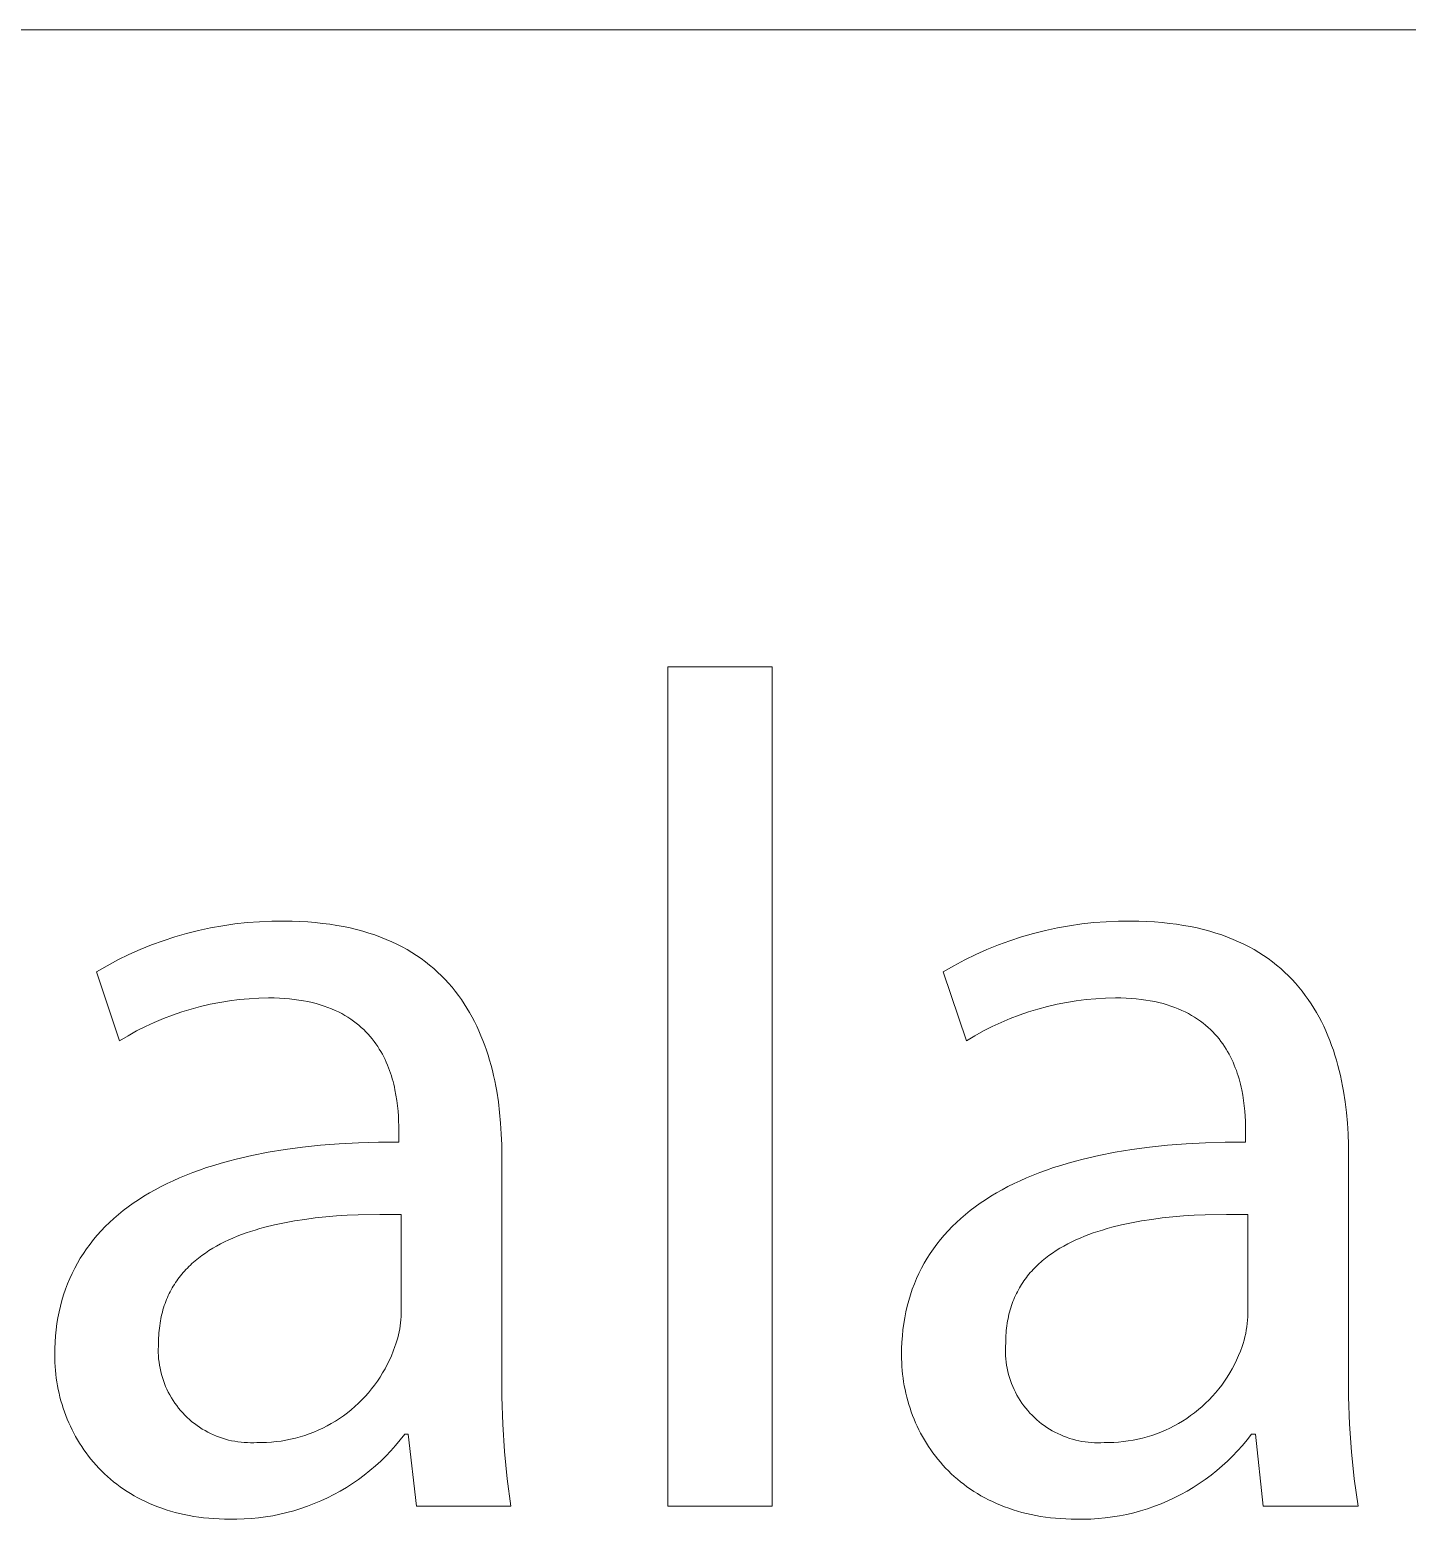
# Model space of a CAD drawing. Header units: millimetres. Extents: x 0 to 4030, y 0 to 2816.
# Drawn here: x 3737.5 to 3784.5, y 174.4 to 225.3 of the extents above; entities that cross this region are included whole.
import ezdxf

# ---------------------------------------------------------------- set-up
doc = ezdxf.new("R2010")
doc.units = ezdxf.units.MM
doc.header["$MEASUREMENT"] = 0
doc.layers.add('Domyślny', color=7, linetype='Continuous', true_color=0x000000)

msp = doc.modelspace()

# ---------------------------------------------------------------- linework, layer by layer
at = {"layer": 'Domyślny', "color": 18, "lineweight": 15, "true_color": 0x000000}
for p, q in [((2507.177, 225.293), (4030.225, 225.293)), ((3759.257, 203.541), (3762.813, 203.541)), ((3759.257, 174.888), (3759.257, 203.541)), ((3762.813, 203.541), (3762.813, 174.888)), ((3744.063, 194.708), (3744.479, 194.768)), ((3744.479, 194.768), (3744.896, 194.813)), ((3744.896, 194.813), (3745.315, 194.843)), ((3745.315, 194.843), (3745.734, 194.859)), ((3745.734, 194.859), (3746.154, 194.86)), ((3746.154, 194.86), (3746.43, 194.857)), ((3746.43, 194.857), (3746.7, 194.848)), ((3746.7, 194.848), (3746.963, 194.834)), ((3746.963, 194.834), (3747.22, 194.813)), ((3747.22, 194.813), (3747.47, 194.787)), ((3747.47, 194.787), (3747.715, 194.756)), ((3747.715, 194.756), (3747.953, 194.719)), ((3772.963, 194.707), (3773.379, 194.767)), ((3773.379, 194.767), (3773.796, 194.812)), ((3773.796, 194.812), (3774.215, 194.842)), ((3774.215, 194.842), (3774.634, 194.859)), ((3774.634, 194.859), (3775.054, 194.86)), ((3775.054, 194.86), (3775.331, 194.857)), ((3775.331, 194.857), (3775.601, 194.848)), ((3775.601, 194.848), (3775.865, 194.834)), ((3775.865, 194.834), (3776.122, 194.813)), ((3776.122, 194.813), (3776.373, 194.787)), ((3776.373, 194.787), (3776.617, 194.756)), ((3776.617, 194.756), (3776.856, 194.719)), ((3742.03, 194.196), (3742.429, 194.327)), ((3742.429, 194.327), (3742.832, 194.443)), ((3742.832, 194.443), (3743.239, 194.546)), ((3743.239, 194.546), (3743.65, 194.634)), ((3743.65, 194.634), (3744.063, 194.708)), ((3747.953, 194.719), (3748.185, 194.677)), ((3748.185, 194.677), (3748.411, 194.63)), ((3748.411, 194.63), (3748.631, 194.578)), ((3748.631, 194.578), (3748.845, 194.52)), ((3748.845, 194.52), (3749.053, 194.458)), ((3749.053, 194.458), (3749.256, 194.391)), ((3749.256, 194.391), (3749.453, 194.319)), ((3749.453, 194.319), (3749.644, 194.242)), ((3749.644, 194.242), (3749.83, 194.161)), ((3770.93, 194.195), (3771.329, 194.325)), ((3771.329, 194.325), (3771.732, 194.442)), ((3771.732, 194.442), (3772.14, 194.544)), ((3772.14, 194.544), (3772.55, 194.633)), ((3772.55, 194.633), (3772.963, 194.707)), ((3776.856, 194.719), (3777.088, 194.677)), ((3777.088, 194.677), (3777.315, 194.63)), ((3777.315, 194.63), (3777.535, 194.578)), ((3777.535, 194.578), (3777.749, 194.52)), ((3777.749, 194.52), (3777.958, 194.458)), ((3777.958, 194.458), (3778.161, 194.391)), ((3778.161, 194.391), (3778.358, 194.319)), ((3778.358, 194.319), (3778.549, 194.242)), ((3778.549, 194.242), (3778.735, 194.161)), ((3740.863, 193.722), (3741.247, 193.893)), ((3741.247, 193.893), (3741.636, 194.052)), ((3741.636, 194.052), (3742.03, 194.196)), ((3749.83, 194.161), (3750.01, 194.076)), ((3750.01, 194.076), (3750.185, 193.986)), ((3750.185, 193.986), (3750.355, 193.892)), ((3750.355, 193.892), (3750.519, 193.794)), ((3750.519, 193.794), (3750.678, 193.692)), ((3769.764, 193.721), (3770.147, 193.892)), ((3770.147, 193.892), (3770.536, 194.05)), ((3770.536, 194.05), (3770.93, 194.195)), ((3778.735, 194.161), (3778.916, 194.076)), ((3778.916, 194.076), (3779.091, 193.986)), ((3779.091, 193.986), (3779.261, 193.892)), ((3779.261, 193.892), (3779.425, 193.794)), ((3779.425, 193.794), (3779.584, 193.692)), ((3739.753, 193.129), (3740.116, 193.339)), ((3740.116, 193.339), (3740.486, 193.537)), ((3740.486, 193.537), (3740.863, 193.722)), ((3750.678, 193.692), (3750.832, 193.586)), ((3750.832, 193.586), (3750.981, 193.476)), ((3750.981, 193.476), (3751.125, 193.363)), ((3751.125, 193.363), (3751.264, 193.245)), ((3751.264, 193.245), (3751.399, 193.124)), ((3768.653, 193.129), (3769.016, 193.339)), ((3769.016, 193.339), (3769.386, 193.537)), ((3769.386, 193.537), (3769.764, 193.721)), ((3779.584, 193.692), (3779.738, 193.586)), ((3779.738, 193.586), (3779.887, 193.476)), ((3779.887, 193.476), (3780.031, 193.363)), ((3780.031, 193.363), (3780.17, 193.245)), ((3780.17, 193.245), (3780.304, 193.124)), ((3740.545, 190.78), (3739.753, 193.129)), ((3751.399, 193.124), (3751.528, 193)), ((3751.528, 193), (3751.653, 192.873)), ((3751.653, 192.873), (3751.773, 192.742)), ((3751.773, 192.742), (3751.889, 192.608)), ((3769.444, 190.78), (3768.653, 193.129)), ((3780.304, 193.124), (3780.434, 193)), ((3780.434, 193), (3780.558, 192.873)), ((3780.558, 192.873), (3780.678, 192.742)), ((3780.678, 192.742), (3780.794, 192.608)), ((3744.962, 192.216), (3744.628, 192.186)), ((3745.296, 192.236), (3744.962, 192.216)), ((3745.631, 192.243), (3745.296, 192.236)), ((3745.816, 192.241), (3745.631, 192.243)), ((3745.996, 192.235), (3745.816, 192.241)), ((3746.17, 192.224), (3745.996, 192.235)), ((3746.34, 192.21), (3746.17, 192.224)), ((3746.505, 192.192), (3746.34, 192.21)), ((3751.889, 192.608), (3752, 192.47)), ((3752, 192.47), (3752.106, 192.33)), ((3752.106, 192.33), (3752.209, 192.187)), ((3773.862, 192.216), (3773.528, 192.185)), ((3774.196, 192.235), (3773.862, 192.216)), ((3774.531, 192.243), (3774.196, 192.235)), ((3774.716, 192.241), (3774.531, 192.243)), ((3774.895, 192.235), (3774.716, 192.241)), ((3775.07, 192.224), (3774.895, 192.235)), ((3775.24, 192.21), (3775.07, 192.224)), ((3775.405, 192.192), (3775.24, 192.21)), ((3780.794, 192.608), (3780.905, 192.47)), ((3780.905, 192.47), (3781.011, 192.33)), ((3781.011, 192.33), (3781.113, 192.187)), ((3742.666, 191.765), (3742.35, 191.656)), ((3742.987, 191.863), (3742.666, 191.765)), ((3743.31, 191.95), (3742.987, 191.863)), ((3743.636, 192.026), (3743.31, 191.95)), ((3743.965, 192.09), (3743.636, 192.026)), ((3744.296, 192.144), (3743.965, 192.09)), ((3744.628, 192.186), (3744.296, 192.144)), ((3746.665, 192.17), (3746.505, 192.192)), ((3746.82, 192.144), (3746.665, 192.17)), ((3746.97, 192.115), (3746.82, 192.144)), ((3747.116, 192.082), (3746.97, 192.115)), ((3747.257, 192.046), (3747.116, 192.082)), ((3747.394, 192.006), (3747.257, 192.046)), ((3747.526, 191.964), (3747.394, 192.006)), ((3747.654, 191.918), (3747.526, 191.964)), ((3747.778, 191.869), (3747.654, 191.918)), ((3747.897, 191.817), (3747.778, 191.869)), ((3748.012, 191.763), (3747.897, 191.817)), ((3748.123, 191.706), (3748.012, 191.763)), ((3748.231, 191.646), (3748.123, 191.706)), ((3752.209, 192.187), (3752.307, 192.042)), ((3752.307, 192.042), (3752.4, 191.893)), ((3752.4, 191.893), (3752.49, 191.742)), ((3752.49, 191.742), (3752.575, 191.589)), ((3771.567, 191.763), (3771.25, 191.654)), ((3771.887, 191.861), (3771.567, 191.763)), ((3772.21, 191.949), (3771.887, 191.861)), ((3772.537, 192.024), (3772.21, 191.949)), ((3772.865, 192.089), (3772.537, 192.024)), ((3773.196, 192.143), (3772.865, 192.089)), ((3773.528, 192.185), (3773.196, 192.143)), ((3775.564, 192.17), (3775.405, 192.192)), ((3775.72, 192.144), (3775.564, 192.17)), ((3775.87, 192.115), (3775.72, 192.144)), ((3776.016, 192.082), (3775.87, 192.115)), ((3776.157, 192.046), (3776.016, 192.082)), ((3776.294, 192.006), (3776.157, 192.046)), ((3776.426, 191.964), (3776.294, 192.006)), ((3776.554, 191.918), (3776.426, 191.964)), ((3776.677, 191.869), (3776.554, 191.918)), ((3776.797, 191.817), (3776.677, 191.869)), ((3776.912, 191.763), (3776.797, 191.817)), ((3777.023, 191.706), (3776.912, 191.763)), ((3777.131, 191.646), (3777.023, 191.706)), ((3781.113, 192.187), (3781.211, 192.042)), ((3781.211, 192.042), (3781.305, 191.893)), ((3781.305, 191.893), (3781.394, 191.742)), ((3781.394, 191.742), (3781.479, 191.589)), ((3741.425, 191.264), (3741.126, 191.113)), ((3741.728, 191.405), (3741.425, 191.264)), ((3742.037, 191.536), (3741.728, 191.405)), ((3742.35, 191.656), (3742.037, 191.536)), ((3748.334, 191.583), (3748.231, 191.646)), ((3748.433, 191.519), (3748.334, 191.583)), ((3748.529, 191.451), (3748.433, 191.519)), ((3748.621, 191.382), (3748.529, 191.451)), ((3748.709, 191.31), (3748.621, 191.382)), ((3748.794, 191.237), (3748.709, 191.31)), ((3748.875, 191.161), (3748.794, 191.237)), ((3752.575, 191.589), (3752.657, 191.433)), ((3752.657, 191.433), (3752.734, 191.275)), ((3752.734, 191.275), (3752.808, 191.114)), ((3770.325, 191.264), (3770.026, 191.113)), ((3770.629, 191.404), (3770.325, 191.264)), ((3770.937, 191.535), (3770.629, 191.404)), ((3771.25, 191.654), (3770.937, 191.535)), ((3777.234, 191.583), (3777.131, 191.646)), ((3777.333, 191.519), (3777.234, 191.583)), ((3777.429, 191.451), (3777.333, 191.519)), ((3777.521, 191.382), (3777.429, 191.451)), ((3777.609, 191.31), (3777.521, 191.382)), ((3777.694, 191.237), (3777.609, 191.31)), ((3777.775, 191.161), (3777.694, 191.237)), ((3781.479, 191.589), (3781.561, 191.433)), ((3781.561, 191.433), (3781.638, 191.275)), ((3781.638, 191.275), (3781.711, 191.114)), ((3740.832, 190.952), (3740.545, 190.78)), ((3741.126, 191.113), (3740.832, 190.952)), ((3748.953, 191.084), (3748.875, 191.161)), ((3749.027, 191.005), (3748.953, 191.084)), ((3749.099, 190.924), (3749.027, 191.005)), ((3749.167, 190.841), (3749.099, 190.924)), ((3749.231, 190.757), (3749.167, 190.841)), ((3749.293, 190.672), (3749.231, 190.757)), ((3752.808, 191.114), (3752.878, 190.952)), ((3752.878, 190.952), (3752.944, 190.788)), ((3752.944, 190.788), (3753.006, 190.621)), ((3769.732, 190.951), (3769.444, 190.78)), ((3770.026, 191.113), (3769.732, 190.951)), ((3777.853, 191.084), (3777.775, 191.161)), ((3777.927, 191.005), (3777.853, 191.084)), ((3777.998, 190.924), (3777.927, 191.005)), ((3778.066, 190.841), (3777.998, 190.924)), ((3778.131, 190.757), (3778.066, 190.841)), ((3778.193, 190.672), (3778.131, 190.757)), ((3781.711, 191.114), (3781.781, 190.952)), ((3781.781, 190.952), (3781.847, 190.788)), ((3781.847, 190.788), (3781.909, 190.621)), ((3749.352, 190.586), (3749.293, 190.672)), ((3749.408, 190.498), (3749.352, 190.586)), ((3749.461, 190.409), (3749.408, 190.498)), ((3749.511, 190.319), (3749.461, 190.409)), ((3749.558, 190.229), (3749.511, 190.319)), ((3749.603, 190.137), (3749.558, 190.229)), ((3753.006, 190.621), (3753.065, 190.453)), ((3753.065, 190.453), (3753.12, 190.283)), ((3753.12, 190.283), (3753.172, 190.112)), ((3778.252, 190.586), (3778.193, 190.672)), ((3778.307, 190.498), (3778.252, 190.586)), ((3778.36, 190.409), (3778.307, 190.498)), ((3778.411, 190.319), (3778.36, 190.409)), ((3778.458, 190.229), (3778.411, 190.319)), ((3778.503, 190.137), (3778.458, 190.229)), ((3781.909, 190.621), (3781.968, 190.453)), ((3781.968, 190.453), (3782.023, 190.283)), ((3782.023, 190.283), (3782.074, 190.112)), ((3749.645, 190.045), (3749.603, 190.137)), ((3749.685, 189.952), (3749.645, 190.045)), ((3749.722, 189.859), (3749.685, 189.952)), ((3749.757, 189.765), (3749.722, 189.859)), ((3749.79, 189.672), (3749.757, 189.765)), ((3749.82, 189.577), (3749.79, 189.672)), ((3753.172, 190.112), (3753.221, 189.939)), ((3753.221, 189.939), (3753.266, 189.765)), ((3753.266, 189.765), (3753.307, 189.589)), ((3778.545, 190.045), (3778.503, 190.137)), ((3778.585, 189.952), (3778.545, 190.045)), ((3778.622, 189.859), (3778.585, 189.952)), ((3778.657, 189.765), (3778.622, 189.859)), ((3778.69, 189.672), (3778.657, 189.765)), ((3778.72, 189.577), (3778.69, 189.672)), ((3782.074, 190.112), (3782.122, 189.939)), ((3782.122, 189.939), (3782.167, 189.765)), ((3782.167, 189.765), (3782.209, 189.589)), ((3749.848, 189.483), (3749.82, 189.577)), ((3749.875, 189.389), (3749.848, 189.483)), ((3749.899, 189.294), (3749.875, 189.389)), ((3749.921, 189.2), (3749.899, 189.294)), ((3749.941, 189.106), (3749.921, 189.2)), ((3753.307, 189.589), (3753.346, 189.412)), ((3753.346, 189.412), (3753.381, 189.234)), ((3753.381, 189.234), (3753.414, 189.055)), ((3778.748, 189.483), (3778.72, 189.577)), ((3778.774, 189.389), (3778.748, 189.483)), ((3778.799, 189.294), (3778.774, 189.389)), ((3778.821, 189.2), (3778.799, 189.294)), ((3778.841, 189.106), (3778.821, 189.2)), ((3782.209, 189.589), (3782.247, 189.412)), ((3782.247, 189.412), (3782.283, 189.234)), ((3782.283, 189.234), (3782.315, 189.055)), ((3749.977, 188.92), (3749.941, 189.106)), ((3750.006, 188.736), (3749.977, 188.92)), ((3750.029, 188.555), (3750.006, 188.736)), ((3753.414, 189.055), (3753.47, 188.694)), ((3753.47, 188.694), (3753.514, 188.33)), ((3778.877, 188.92), (3778.841, 189.106)), ((3778.906, 188.736), (3778.877, 188.92)), ((3778.929, 188.555), (3778.906, 188.736)), ((3782.315, 189.055), (3782.37, 188.694)), ((3782.37, 188.694), (3782.415, 188.33)), ((3750.046, 188.377), (3750.029, 188.555)), ((3750.059, 188.204), (3750.046, 188.377)), ((3750.067, 188.037), (3750.059, 188.204)), ((3753.514, 188.33), (3753.548, 187.964)), ((3778.946, 188.377), (3778.929, 188.555)), ((3778.959, 188.204), (3778.946, 188.377)), ((3778.967, 188.037), (3778.959, 188.204)), ((3782.415, 188.33), (3782.448, 187.964)), ((3750.072, 187.875), (3750.067, 188.037)), ((3750.073, 187.72), (3750.072, 187.875)), ((3750.073, 187.318), (3750.073, 187.72)), ((3753.548, 187.964), (3753.571, 187.597)), ((3778.972, 187.875), (3778.967, 188.037)), ((3778.973, 187.72), (3778.972, 187.875)), ((3778.973, 187.318), (3778.973, 187.72)), ((3782.448, 187.964), (3782.471, 187.597)), ((3746.189, 187.066), (3746.786, 187.146)), ((3746.786, 187.146), (3747.403, 187.211)), ((3747.403, 187.211), (3748.041, 187.26)), ((3748.041, 187.26), (3748.698, 187.295)), ((3748.698, 187.295), (3749.376, 187.314)), ((3749.376, 187.314), (3750.073, 187.318)), ((3753.571, 187.597), (3753.585, 187.229)), ((3753.585, 187.229), (3753.589, 186.861)), ((3775.094, 187.066), (3775.69, 187.146)), ((3775.69, 187.146), (3776.307, 187.211)), ((3776.307, 187.211), (3776.944, 187.26)), ((3776.944, 187.26), (3777.6, 187.295)), ((3777.6, 187.295), (3778.277, 187.314)), ((3778.277, 187.314), (3778.973, 187.318)), ((3782.471, 187.597), (3782.485, 187.229)), ((3782.485, 187.229), (3782.489, 186.861)), ((3744.007, 186.6), (3744.262, 186.671)), ((3744.262, 186.671), (3744.521, 186.739)), ((3744.521, 186.739), (3745.056, 186.863)), ((3745.056, 186.863), (3745.612, 186.972)), ((3745.612, 186.972), (3746.189, 187.066)), ((3753.589, 186.861), (3753.589, 179.561)), ((3772.913, 186.6), (3773.168, 186.671)), ((3773.168, 186.671), (3773.427, 186.739)), ((3773.427, 186.739), (3773.962, 186.863)), ((3773.962, 186.863), (3774.517, 186.972)), ((3774.517, 186.972), (3775.094, 187.066)), ((3782.489, 186.861), (3782.489, 179.561)), ((3742.376, 186.003), (3742.593, 186.099)), ((3742.593, 186.099), (3742.815, 186.191)), ((3742.815, 186.191), (3743.043, 186.28)), ((3743.043, 186.28), (3743.276, 186.366)), ((3743.276, 186.366), (3743.515, 186.448)), ((3743.515, 186.448), (3743.758, 186.526)), ((3743.758, 186.526), (3744.007, 186.6)), ((3771.282, 186.003), (3771.499, 186.099)), ((3771.499, 186.099), (3771.721, 186.191)), ((3771.721, 186.191), (3771.949, 186.28)), ((3771.949, 186.28), (3772.182, 186.366)), ((3772.182, 186.366), (3772.42, 186.448)), ((3772.42, 186.448), (3772.664, 186.526)), ((3772.664, 186.526), (3772.913, 186.6)), ((3741.563, 185.583), (3741.758, 185.693)), ((3741.758, 185.693), (3741.959, 185.8)), ((3741.959, 185.8), (3742.165, 185.903)), ((3742.165, 185.903), (3742.376, 186.003)), ((3770.468, 185.583), (3770.663, 185.693)), ((3770.663, 185.693), (3770.864, 185.8)), ((3770.864, 185.8), (3771.07, 185.903)), ((3771.07, 185.903), (3771.282, 186.003)), ((3740.67, 184.98), (3740.838, 185.107)), ((3740.838, 185.107), (3741.011, 185.231)), ((3741.011, 185.231), (3741.189, 185.352)), ((3741.189, 185.352), (3741.373, 185.469)), ((3741.373, 185.469), (3741.563, 185.583)), ((3769.575, 184.98), (3769.742, 185.107)), ((3769.742, 185.107), (3769.915, 185.231)), ((3769.915, 185.231), (3770.094, 185.352)), ((3770.094, 185.352), (3770.278, 185.469)), ((3770.278, 185.469), (3770.468, 185.583)), ((3740.057, 184.435), (3740.202, 184.576)), ((3740.202, 184.576), (3740.352, 184.714)), ((3740.352, 184.714), (3740.509, 184.849)), ((3740.509, 184.849), (3740.67, 184.98)), ((3746.514, 184.629), (3746.168, 184.565)), ((3746.867, 184.683), (3746.514, 184.629)), ((3747.224, 184.729), (3746.867, 184.683)), ((3747.585, 184.767), (3747.224, 184.729)), ((3747.949, 184.798), (3747.585, 184.767)), ((3748.316, 184.821), (3747.949, 184.798)), ((3748.684, 184.838), (3748.316, 184.821)), ((3749.422, 184.854), (3748.684, 184.838)), ((3750.154, 184.848), (3749.422, 184.854)), ((3750.154, 181.466), (3750.154, 184.848)), ((3768.96, 184.435), (3769.105, 184.576)), ((3769.105, 184.576), (3769.256, 184.714)), ((3769.256, 184.714), (3769.413, 184.849)), ((3769.413, 184.849), (3769.575, 184.98)), ((3775.423, 184.629), (3775.078, 184.565)), ((3775.775, 184.683), (3775.423, 184.629)), ((3776.131, 184.729), (3775.775, 184.683)), ((3776.492, 184.767), (3776.131, 184.729)), ((3776.855, 184.798), (3776.492, 184.767)), ((3777.221, 184.821), (3776.855, 184.798)), ((3777.589, 184.838), (3777.221, 184.821)), ((3778.324, 184.854), (3777.589, 184.838)), ((3779.054, 184.848), (3778.324, 184.854)), ((3779.054, 181.466), (3779.054, 184.848)), ((3739.657, 183.991), (3739.784, 184.143)), ((3739.784, 184.143), (3739.918, 184.291)), ((3739.918, 184.291), (3740.057, 184.435)), ((3744.559, 184.104), (3744.412, 184.043)), ((3744.709, 184.162), (3744.559, 184.104)), ((3744.862, 184.217), (3744.709, 184.162)), ((3745.017, 184.269), (3744.862, 184.217)), ((3745.175, 184.319), (3745.017, 184.269)), ((3745.335, 184.367), (3745.175, 184.319)), ((3745.498, 184.411), (3745.335, 184.367)), ((3745.829, 184.493), (3745.498, 184.411)), ((3746.168, 184.565), (3745.829, 184.493)), ((3768.559, 183.991), (3768.687, 184.143)), ((3768.687, 184.143), (3768.821, 184.291)), ((3768.821, 184.291), (3768.96, 184.435)), ((3773.471, 184.104), (3773.324, 184.043)), ((3773.62, 184.162), (3773.471, 184.104)), ((3773.773, 184.217), (3773.62, 184.162)), ((3773.928, 184.269), (3773.773, 184.217)), ((3774.086, 184.319), (3773.928, 184.269)), ((3774.246, 184.367), (3774.086, 184.319)), ((3774.408, 184.411), (3774.246, 184.367)), ((3774.739, 184.493), (3774.408, 184.411)), ((3775.078, 184.565), (3774.739, 184.493)), ((3739.308, 183.517), (3739.418, 183.679)), ((3739.418, 183.679), (3739.535, 183.837)), ((3739.535, 183.837), (3739.657, 183.991)), ((3743.595, 183.615), (3743.471, 183.533)), ((3743.722, 183.694), (3743.595, 183.615)), ((3743.854, 183.77), (3743.722, 183.694)), ((3743.988, 183.843), (3743.854, 183.77)), ((3744.126, 183.912), (3743.988, 183.843)), ((3744.268, 183.979), (3744.126, 183.912)), ((3744.412, 184.043), (3744.268, 183.979)), ((3768.21, 183.517), (3768.321, 183.679)), ((3768.321, 183.679), (3768.437, 183.837)), ((3768.437, 183.837), (3768.559, 183.991)), ((3772.507, 183.615), (3772.383, 183.533)), ((3772.635, 183.694), (3772.507, 183.615)), ((3772.766, 183.77), (3772.635, 183.694)), ((3772.901, 183.843), (3772.766, 183.77)), ((3773.038, 183.912), (3772.901, 183.843)), ((3773.179, 183.979), (3773.038, 183.912)), ((3773.324, 184.043), (3773.179, 183.979)), ((3739.011, 183.013), (3739.104, 183.185)), ((3739.104, 183.185), (3739.203, 183.353)), ((3739.203, 183.353), (3739.308, 183.517)), ((3742.908, 183.072), (3742.858, 183.021)), ((3742.96, 183.122), (3742.908, 183.072)), ((3743.012, 183.171), (3742.96, 183.122)), ((3743.066, 183.219), (3743.012, 183.171)), ((3743.121, 183.266), (3743.066, 183.219)), ((3743.177, 183.313), (3743.121, 183.266)), ((3743.234, 183.359), (3743.177, 183.313)), ((3743.35, 183.447), (3743.234, 183.359)), ((3743.471, 183.533), (3743.35, 183.447)), ((3767.913, 183.013), (3768.006, 183.185)), ((3768.006, 183.185), (3768.105, 183.353)), ((3768.105, 183.353), (3768.21, 183.517)), ((3771.821, 183.072), (3771.771, 183.021)), ((3771.873, 183.122), (3771.821, 183.072)), ((3771.925, 183.171), (3771.873, 183.122)), ((3771.979, 183.219), (3771.925, 183.171)), ((3772.034, 183.266), (3771.979, 183.219)), ((3772.09, 183.313), (3772.034, 183.266)), ((3772.146, 183.359), (3772.09, 183.313)), ((3772.263, 183.447), (3772.146, 183.359)), ((3772.383, 183.533), (3772.263, 183.447)), ((3738.768, 182.48), (3738.843, 182.661)), ((3738.843, 182.661), (3738.924, 182.839)), ((3738.924, 182.839), (3739.011, 183.013)), ((3742.494, 182.582), (3742.454, 182.523)), ((3742.535, 182.64), (3742.494, 182.582)), ((3742.578, 182.697), (3742.535, 182.64)), ((3742.622, 182.754), (3742.578, 182.697)), ((3742.667, 182.809), (3742.622, 182.754)), ((3742.713, 182.863), (3742.667, 182.809)), ((3742.76, 182.917), (3742.713, 182.863)), ((3742.808, 182.969), (3742.76, 182.917)), ((3742.858, 183.021), (3742.808, 182.969)), ((3767.669, 182.48), (3767.744, 182.661)), ((3767.744, 182.661), (3767.826, 182.839)), ((3767.826, 182.839), (3767.913, 183.013)), ((3771.407, 182.582), (3771.367, 182.523)), ((3771.448, 182.64), (3771.407, 182.582)), ((3771.491, 182.697), (3771.448, 182.64)), ((3771.535, 182.754), (3771.491, 182.697)), ((3771.58, 182.809), (3771.535, 182.754)), ((3771.626, 182.863), (3771.58, 182.809)), ((3771.673, 182.917), (3771.626, 182.863)), ((3771.721, 182.969), (3771.673, 182.917)), ((3771.771, 183.021), (3771.721, 182.969)), ((3738.577, 181.917), (3738.635, 182.108)), ((3738.635, 182.108), (3738.698, 182.296)), ((3738.698, 182.296), (3738.768, 182.48)), ((3742.207, 182.083), (3742.177, 182.016)), ((3742.238, 182.148), (3742.207, 182.083)), ((3742.271, 182.213), (3742.238, 182.148)), ((3742.305, 182.277), (3742.271, 182.213)), ((3742.34, 182.34), (3742.305, 182.277)), ((3742.377, 182.402), (3742.34, 182.34)), ((3742.415, 182.463), (3742.377, 182.402)), ((3742.454, 182.523), (3742.415, 182.463)), ((3767.478, 181.917), (3767.535, 182.108)), ((3767.535, 182.108), (3767.599, 182.296)), ((3767.599, 182.296), (3767.669, 182.48)), ((3771.12, 182.083), (3771.09, 182.016)), ((3771.152, 182.148), (3771.12, 182.083)), ((3771.184, 182.213), (3771.152, 182.148)), ((3771.218, 182.277), (3771.184, 182.213)), ((3771.253, 182.34), (3771.218, 182.277)), ((3771.29, 182.402), (3771.253, 182.34)), ((3771.328, 182.463), (3771.29, 182.402)), ((3771.367, 182.523), (3771.328, 182.463)), ((3738.44, 181.326), (3738.48, 181.526)), ((3738.48, 181.526), (3738.525, 181.723)), ((3738.525, 181.723), (3738.577, 181.917)), ((3742.025, 181.593), (3742.004, 181.519)), ((3742.047, 181.666), (3742.025, 181.593)), ((3742.07, 181.738), (3742.047, 181.666)), ((3742.095, 181.809), (3742.07, 181.738)), ((3742.121, 181.879), (3742.095, 181.809)), ((3742.148, 181.948), (3742.121, 181.879)), ((3742.177, 182.016), (3742.148, 181.948)), ((3767.34, 181.326), (3767.38, 181.526)), ((3767.38, 181.526), (3767.426, 181.723)), ((3767.426, 181.723), (3767.478, 181.917)), ((3770.938, 181.593), (3770.918, 181.519)), ((3770.96, 181.666), (3770.938, 181.593)), ((3770.983, 181.738), (3770.96, 181.666)), ((3771.008, 181.809), (3770.983, 181.738)), ((3771.034, 181.879), (3771.008, 181.809)), ((3771.061, 181.948), (3771.034, 181.879)), ((3771.09, 182.016), (3771.061, 181.948)), ((3738.379, 180.916), (3738.407, 181.122)), ((3738.407, 181.122), (3738.44, 181.326)), ((3741.912, 181.053), (3741.902, 180.972)), ((3741.924, 181.134), (3741.912, 181.053)), ((3741.937, 181.213), (3741.924, 181.134)), ((3741.951, 181.291), (3741.937, 181.213)), ((3741.968, 181.368), (3741.951, 181.291)), ((3741.985, 181.444), (3741.968, 181.368)), ((3742.004, 181.519), (3741.985, 181.444)), ((3750.105, 180.945), (3750.122, 181.048)), ((3750.122, 181.048), (3750.135, 181.153)), ((3750.135, 181.153), (3750.144, 181.257)), ((3750.144, 181.257), (3750.151, 181.362)), ((3750.151, 181.362), (3750.154, 181.466)), ((3767.279, 180.916), (3767.307, 181.122)), ((3767.307, 181.122), (3767.34, 181.326)), ((3770.825, 181.053), (3770.815, 180.972)), ((3770.837, 181.134), (3770.825, 181.053)), ((3770.85, 181.213), (3770.837, 181.134)), ((3770.865, 181.291), (3770.85, 181.213)), ((3770.881, 181.368), (3770.865, 181.291)), ((3770.898, 181.444), (3770.881, 181.368)), ((3770.918, 181.519), (3770.898, 181.444)), ((3779.016, 181.008), (3779.031, 181.122)), ((3779.031, 181.122), (3779.042, 181.237)), ((3779.042, 181.237), (3779.05, 181.351)), ((3779.05, 181.351), (3779.054, 181.466)), ((3738.342, 180.493), (3738.358, 180.706)), ((3738.358, 180.706), (3738.379, 180.916)), ((3741.874, 180.548), (3741.873, 180.46)), ((3741.876, 180.635), (3741.874, 180.548)), ((3741.88, 180.721), (3741.876, 180.635)), ((3741.886, 180.806), (3741.88, 180.721)), ((3741.893, 180.889), (3741.886, 180.806)), ((3741.902, 180.972), (3741.893, 180.889)), ((3749.975, 180.438), (3750.007, 180.537)), ((3750.007, 180.537), (3750.037, 180.638)), ((3750.037, 180.638), (3750.063, 180.74)), ((3750.063, 180.74), (3750.086, 180.842)), ((3750.086, 180.842), (3750.105, 180.945)), ((3767.242, 180.493), (3767.258, 180.706)), ((3767.258, 180.706), (3767.279, 180.916)), ((3770.787, 180.548), (3770.786, 180.46)), ((3770.79, 180.635), (3770.787, 180.548)), ((3770.794, 180.721), (3770.79, 180.635)), ((3770.799, 180.806), (3770.794, 180.721)), ((3770.806, 180.889), (3770.799, 180.806)), ((3770.815, 180.972), (3770.806, 180.889)), ((3778.888, 180.448), (3778.921, 180.559)), ((3778.921, 180.559), (3778.95, 180.67)), ((3778.95, 180.67), (3778.976, 180.782)), ((3778.976, 180.782), (3778.998, 180.895)), ((3778.998, 180.895), (3779.016, 181.008)), ((3738.33, 180.057), (3738.333, 180.277)), ((3738.332, 179.925), (3738.33, 180.057)), ((3738.333, 180.277), (3738.342, 180.493)), ((3741.867, 180.352), (3741.864, 180.244)), ((3741.864, 180.244), (3741.865, 180.135)), ((3741.865, 180.135), (3741.869, 180.027)), ((3741.873, 180.46), (3741.867, 180.352)), ((3741.869, 180.027), (3741.877, 179.919)), ((3749.753, 179.878), (3749.82, 180.029)), ((3749.82, 180.029), (3749.882, 180.183)), ((3749.882, 180.183), (3749.939, 180.339)), ((3749.939, 180.339), (3749.975, 180.438)), ((3767.23, 180.057), (3767.233, 180.277)), ((3767.231, 179.925), (3767.23, 180.057)), ((3767.233, 180.277), (3767.242, 180.493)), ((3770.78, 180.352), (3770.776, 180.243)), ((3770.776, 180.243), (3770.777, 180.135)), ((3770.777, 180.135), (3770.781, 180.027)), ((3770.786, 180.46), (3770.78, 180.352)), ((3770.781, 180.027), (3770.789, 179.919)), ((3778.666, 179.878), (3778.733, 180.03)), ((3778.733, 180.03), (3778.795, 180.183)), ((3778.795, 180.183), (3778.852, 180.339)), ((3778.852, 180.339), (3778.888, 180.448)), ((3738.336, 179.792), (3738.332, 179.925)), ((3738.343, 179.66), (3738.336, 179.792)), ((3738.354, 179.528), (3738.343, 179.66)), ((3738.367, 179.396), (3738.354, 179.528)), ((3741.877, 179.919), (3741.889, 179.812)), ((3741.889, 179.812), (3741.905, 179.705)), ((3741.905, 179.705), (3741.924, 179.598)), ((3741.924, 179.598), (3741.947, 179.492)), ((3741.947, 179.492), (3741.974, 179.387)), ((3749.521, 179.438), (3749.603, 179.582)), ((3749.603, 179.582), (3749.681, 179.728)), ((3749.681, 179.728), (3749.753, 179.878)), ((3753.589, 179.561), (3753.591, 178.624)), ((3767.236, 179.792), (3767.231, 179.925)), ((3767.243, 179.66), (3767.236, 179.792)), ((3767.254, 179.528), (3767.243, 179.66)), ((3767.267, 179.396), (3767.254, 179.528)), ((3770.789, 179.919), (3770.801, 179.811)), ((3770.801, 179.811), (3770.817, 179.704)), ((3770.817, 179.704), (3770.836, 179.597)), ((3770.836, 179.597), (3770.859, 179.491)), ((3770.859, 179.491), (3770.885, 179.386)), ((3778.433, 179.439), (3778.516, 179.583)), ((3778.516, 179.583), (3778.593, 179.729)), ((3778.593, 179.729), (3778.666, 179.878)), ((3782.489, 179.561), (3782.49, 178.623)), ((3738.383, 179.264), (3738.367, 179.396)), ((3738.403, 179.134), (3738.383, 179.264)), ((3738.425, 179.003), (3738.403, 179.134)), ((3738.45, 178.873), (3738.425, 179.003)), ((3741.974, 179.387), (3742.004, 179.283)), ((3742.004, 179.283), (3742.037, 179.18)), ((3742.037, 179.18), (3742.075, 179.079)), ((3742.075, 179.079), (3742.115, 178.978)), ((3749.144, 178.892), (3749.245, 179.024)), ((3749.245, 179.024), (3749.342, 179.159)), ((3749.342, 179.159), (3749.434, 179.297)), ((3749.434, 179.297), (3749.521, 179.438)), ((3767.283, 179.264), (3767.267, 179.396)), ((3767.303, 179.134), (3767.283, 179.264)), ((3767.325, 179.003), (3767.303, 179.134)), ((3767.35, 178.873), (3767.325, 179.003)), ((3770.885, 179.386), (3770.915, 179.282)), ((3770.915, 179.282), (3770.949, 179.179)), ((3770.949, 179.179), (3770.986, 179.077)), ((3770.986, 179.077), (3771.026, 178.977)), ((3778.056, 178.894), (3778.157, 179.025)), ((3778.157, 179.025), (3778.254, 179.16)), ((3778.254, 179.16), (3778.346, 179.298)), ((3778.346, 179.298), (3778.433, 179.439)), ((3738.478, 178.744), (3738.45, 178.873)), ((3738.509, 178.616), (3738.478, 178.744)), ((3738.543, 178.488), (3738.509, 178.616)), ((3738.58, 178.361), (3738.543, 178.488)), ((3742.115, 178.978), (3742.159, 178.88)), ((3742.159, 178.88), (3742.207, 178.782)), ((3742.207, 178.782), (3742.258, 178.687)), ((3742.258, 178.687), (3742.312, 178.593)), ((3742.312, 178.593), (3742.369, 178.501)), ((3742.369, 178.501), (3742.429, 178.411)), ((3748.696, 178.404), (3748.814, 178.52)), ((3748.814, 178.52), (3748.929, 178.64)), ((3748.929, 178.64), (3749.038, 178.765)), ((3749.038, 178.765), (3749.144, 178.892)), ((3753.591, 178.624), (3753.622, 177.687)), ((3767.378, 178.744), (3767.35, 178.873)), ((3767.409, 178.616), (3767.378, 178.744)), ((3767.443, 178.488), (3767.409, 178.616)), ((3767.48, 178.361), (3767.443, 178.488)), ((3771.026, 178.977), (3771.07, 178.878)), ((3771.07, 178.878), (3771.118, 178.781)), ((3771.118, 178.781), (3771.168, 178.685)), ((3771.168, 178.685), (3771.222, 178.591)), ((3771.222, 178.591), (3771.279, 178.499)), ((3771.279, 178.499), (3771.34, 178.409)), ((3777.608, 178.406), (3777.726, 178.522)), ((3777.726, 178.522), (3777.84, 178.642)), ((3777.84, 178.642), (3777.95, 178.766)), ((3777.95, 178.766), (3778.056, 178.894)), ((3782.49, 178.623), (3782.522, 177.686)), ((3738.62, 178.235), (3738.58, 178.361)), ((3738.663, 178.11), (3738.62, 178.235)), ((3738.708, 177.986), (3738.663, 178.11)), ((3738.757, 177.863), (3738.708, 177.986)), ((3742.429, 178.411), (3742.492, 178.323)), ((3742.492, 178.323), (3742.559, 178.238)), ((3742.559, 178.238), (3742.628, 178.154)), ((3742.628, 178.154), (3742.7, 178.074)), ((3742.7, 178.074), (3742.775, 177.995)), ((3742.775, 177.995), (3742.852, 177.92)), ((3748.05, 177.885), (3748.186, 177.98)), ((3748.186, 177.98), (3748.319, 178.079)), ((3748.319, 178.079), (3748.449, 178.183)), ((3748.449, 178.183), (3748.574, 178.291)), ((3748.574, 178.291), (3748.696, 178.404)), ((3767.52, 178.235), (3767.48, 178.361)), ((3767.563, 178.11), (3767.52, 178.235)), ((3767.608, 177.986), (3767.563, 178.11)), ((3767.657, 177.863), (3767.608, 177.986)), ((3771.34, 178.409), (3771.403, 178.321)), ((3771.403, 178.321), (3771.469, 178.235)), ((3771.469, 178.235), (3771.539, 178.152)), ((3771.539, 178.152), (3771.611, 178.071)), ((3771.611, 178.071), (3771.686, 177.993)), ((3771.686, 177.993), (3771.763, 177.917)), ((3776.962, 177.888), (3777.098, 177.983)), ((3777.098, 177.983), (3777.231, 178.082)), ((3777.231, 178.082), (3777.36, 178.186)), ((3777.36, 178.186), (3777.486, 178.294)), ((3777.486, 178.294), (3777.608, 178.406)), ((3738.809, 177.741), (3738.757, 177.863)), ((3738.863, 177.621), (3738.809, 177.741)), ((3738.921, 177.501), (3738.863, 177.621)), ((3738.981, 177.383), (3738.921, 177.501)), ((3742.852, 177.92), (3742.932, 177.847)), ((3742.932, 177.847), (3743.014, 177.776)), ((3743.014, 177.776), (3743.099, 177.709)), ((3743.099, 177.709), (3743.186, 177.645)), ((3743.186, 177.645), (3743.275, 177.583)), ((3743.275, 177.583), (3743.367, 177.525)), ((3743.367, 177.525), (3743.46, 177.47)), ((3743.46, 177.47), (3743.555, 177.418)), ((3747.173, 177.42), (3747.325, 177.485)), ((3747.325, 177.485), (3747.475, 177.555)), ((3747.475, 177.555), (3747.623, 177.63)), ((3747.623, 177.63), (3747.768, 177.71)), ((3747.768, 177.71), (3747.911, 177.796)), ((3747.911, 177.796), (3748.05, 177.885)), ((3753.622, 177.687), (3753.684, 176.752)), ((3767.709, 177.741), (3767.657, 177.863)), ((3767.763, 177.621), (3767.709, 177.741)), ((3767.82, 177.501), (3767.763, 177.621)), ((3767.881, 177.383), (3767.82, 177.501)), ((3771.763, 177.917), (3771.843, 177.844)), ((3771.843, 177.844), (3771.925, 177.774)), ((3771.925, 177.774), (3772.01, 177.707)), ((3772.01, 177.707), (3772.097, 177.642)), ((3772.097, 177.642), (3772.187, 177.581)), ((3772.187, 177.581), (3772.278, 177.523)), ((3772.278, 177.523), (3772.371, 177.467)), ((3772.371, 177.467), (3772.466, 177.416)), ((3776.085, 177.422), (3776.237, 177.487)), ((3776.237, 177.487), (3776.387, 177.557)), ((3776.387, 177.557), (3776.535, 177.633)), ((3776.535, 177.633), (3776.68, 177.713)), ((3776.68, 177.713), (3776.822, 177.798)), ((3776.822, 177.798), (3776.962, 177.888)), ((3782.522, 177.686), (3782.587, 176.751)), ((3739.044, 177.267), (3738.981, 177.383)), ((3739.11, 177.152), (3739.044, 177.267)), ((3739.179, 177.038), (3739.11, 177.152)), ((3739.251, 176.926), (3739.179, 177.038)), ((3743.555, 177.418), (3743.652, 177.369)), ((3743.652, 177.369), (3743.75, 177.324)), ((3743.75, 177.324), (3743.85, 177.282)), ((3743.85, 177.282), (3743.951, 177.244)), ((3743.951, 177.244), (3744.053, 177.209)), ((3744.053, 177.209), (3744.157, 177.178)), ((3744.157, 177.178), (3744.262, 177.15)), ((3744.262, 177.15), (3744.367, 177.126)), ((3744.367, 177.126), (3744.473, 177.105)), ((3744.473, 177.105), (3744.58, 177.088)), ((3744.58, 177.088), (3744.688, 177.075)), ((3744.688, 177.075), (3744.796, 177.066)), ((3744.796, 177.066), (3744.904, 177.06)), ((3744.904, 177.06), (3745.012, 177.058)), ((3745.012, 177.058), (3745.12, 177.059)), ((3745.12, 177.059), (3745.228, 177.064)), ((3745.228, 177.064), (3745.394, 177.063)), ((3745.394, 177.063), (3745.56, 177.068)), ((3745.56, 177.068), (3745.725, 177.078)), ((3745.725, 177.078), (3745.891, 177.094)), ((3745.891, 177.094), (3746.055, 177.115)), ((3746.055, 177.115), (3746.219, 177.142)), ((3746.219, 177.142), (3746.381, 177.175)), ((3746.381, 177.175), (3746.543, 177.213)), ((3746.543, 177.213), (3746.703, 177.256)), ((3746.703, 177.256), (3746.861, 177.306)), ((3746.861, 177.306), (3747.018, 177.36)), ((3747.018, 177.36), (3747.173, 177.42)), ((3749.965, 176.963), (3749.801, 176.78)), ((3750.123, 177.152), (3749.965, 176.963)), ((3750.274, 177.346), (3750.123, 177.152)), ((3750.395, 177.346), (3750.274, 177.346)), ((3750.677, 174.89), (3750.395, 177.346)), ((3767.944, 177.267), (3767.881, 177.383)), ((3768.01, 177.152), (3767.944, 177.267)), ((3768.079, 177.038), (3768.01, 177.152)), ((3768.151, 176.926), (3768.079, 177.038)), ((3772.466, 177.416), (3772.563, 177.367)), ((3772.563, 177.367), (3772.662, 177.322)), ((3772.662, 177.322), (3772.762, 177.28)), ((3772.762, 177.28), (3772.863, 177.242)), ((3772.863, 177.242), (3772.966, 177.207)), ((3772.966, 177.207), (3773.069, 177.176)), ((3773.069, 177.176), (3773.174, 177.148)), ((3773.174, 177.148), (3773.28, 177.124)), ((3773.28, 177.124), (3773.386, 177.104)), ((3773.386, 177.104), (3773.493, 177.087)), ((3773.493, 177.087), (3773.601, 177.074)), ((3773.601, 177.074), (3773.709, 177.065)), ((3773.709, 177.065), (3773.817, 177.059)), ((3773.817, 177.059), (3773.925, 177.057)), ((3773.925, 177.057), (3774.033, 177.059)), ((3774.033, 177.059), (3774.142, 177.064)), ((3774.142, 177.064), (3774.307, 177.064)), ((3774.307, 177.064), (3774.473, 177.068)), ((3774.473, 177.068), (3774.639, 177.079)), ((3774.639, 177.079), (3774.804, 177.095)), ((3774.804, 177.095), (3774.968, 177.117)), ((3774.968, 177.117), (3775.131, 177.144)), ((3775.131, 177.144), (3775.294, 177.177)), ((3775.294, 177.177), (3775.455, 177.215)), ((3775.455, 177.215), (3775.615, 177.259)), ((3775.615, 177.259), (3775.774, 177.308)), ((3775.774, 177.308), (3775.93, 177.362)), ((3775.93, 177.362), (3776.085, 177.422)), ((3778.865, 176.963), (3778.701, 176.779)), ((3779.023, 177.152), (3778.865, 176.963)), ((3779.174, 177.346), (3779.023, 177.152)), ((3779.309, 177.346), (3779.174, 177.346)), ((3779.577, 174.89), (3779.309, 177.346)), ((3739.326, 176.815), (3739.251, 176.926)), ((3739.404, 176.707), (3739.326, 176.815)), ((3739.485, 176.6), (3739.404, 176.707)), ((3739.568, 176.494), (3739.485, 176.6)), ((3739.655, 176.391), (3739.568, 176.494)), ((3749.631, 176.602), (3749.454, 176.43)), ((3749.801, 176.78), (3749.631, 176.602)), ((3753.684, 176.752), (3753.776, 175.819)), ((3768.226, 176.815), (3768.151, 176.926)), ((3768.304, 176.707), (3768.226, 176.815)), ((3768.385, 176.6), (3768.304, 176.707)), ((3768.468, 176.494), (3768.385, 176.6)), ((3768.555, 176.391), (3768.468, 176.494)), ((3778.531, 176.601), (3778.355, 176.429)), ((3778.701, 176.779), (3778.531, 176.601)), ((3782.587, 176.751), (3782.683, 175.819)), ((3739.744, 176.29), (3739.655, 176.391)), ((3739.837, 176.19), (3739.744, 176.29)), ((3739.932, 176.093), (3739.837, 176.19)), ((3740.03, 175.998), (3739.932, 176.093)), ((3740.131, 175.905), (3740.03, 175.998)), ((3748.892, 175.952), (3748.694, 175.805)), ((3749.085, 176.105), (3748.892, 175.952)), ((3749.272, 176.265), (3749.085, 176.105)), ((3749.454, 176.43), (3749.272, 176.265)), ((3768.644, 176.29), (3768.555, 176.391)), ((3768.736, 176.19), (3768.644, 176.29)), ((3768.832, 176.093), (3768.736, 176.19)), ((3768.93, 175.998), (3768.832, 176.093)), ((3769.031, 175.905), (3768.93, 175.998)), ((3777.793, 175.95), (3777.595, 175.804)), ((3777.986, 176.104), (3777.793, 175.95)), ((3778.173, 176.263), (3777.986, 176.104)), ((3778.355, 176.429), (3778.173, 176.263)), ((3740.235, 175.815), (3740.131, 175.905)), ((3740.341, 175.726), (3740.235, 175.815)), ((3740.451, 175.64), (3740.341, 175.726)), ((3740.563, 175.557), (3740.451, 175.64)), ((3740.679, 175.476), (3740.563, 175.557)), ((3740.797, 175.397), (3740.679, 175.476)), ((3748.285, 175.533), (3748.073, 175.407)), ((3748.492, 175.666), (3748.285, 175.533)), ((3748.694, 175.805), (3748.492, 175.666)), ((3753.776, 175.819), (3753.898, 174.89)), ((3769.135, 175.815), (3769.031, 175.905)), ((3769.241, 175.726), (3769.135, 175.815)), ((3769.351, 175.64), (3769.241, 175.726)), ((3769.463, 175.557), (3769.351, 175.64)), ((3769.579, 175.476), (3769.463, 175.557)), ((3769.697, 175.397), (3769.579, 175.476)), ((3777.186, 175.531), (3776.974, 175.405)), ((3777.393, 175.664), (3777.186, 175.531)), ((3777.595, 175.804), (3777.393, 175.664)), ((3782.683, 175.819), (3782.811, 174.89)), ((3740.918, 175.322), (3740.797, 175.397)), ((3741.042, 175.249), (3740.918, 175.322)), ((3741.169, 175.178), (3741.042, 175.249)), ((3741.298, 175.111), (3741.169, 175.178)), ((3741.431, 175.046), (3741.298, 175.111)), ((3741.566, 174.984), (3741.431, 175.046)), ((3741.705, 174.926), (3741.566, 174.984)), ((3741.846, 174.87), (3741.705, 174.926)), ((3747.188, 174.977), (3746.958, 174.889)), ((3747.415, 175.073), (3747.188, 174.977)), ((3747.638, 175.177), (3747.415, 175.073)), ((3747.857, 175.288), (3747.638, 175.177)), ((3748.073, 175.407), (3747.857, 175.288)), ((3769.818, 175.322), (3769.697, 175.397)), ((3769.942, 175.249), (3769.818, 175.322)), ((3770.069, 175.178), (3769.942, 175.249)), ((3770.198, 175.111), (3770.069, 175.178)), ((3770.331, 175.046), (3770.198, 175.111)), ((3770.466, 174.984), (3770.331, 175.046)), ((3770.604, 174.926), (3770.466, 174.984)), ((3770.746, 174.87), (3770.604, 174.926)), ((3776.089, 174.975), (3775.859, 174.887)), ((3776.315, 175.071), (3776.089, 174.975)), ((3776.539, 175.175), (3776.315, 175.071)), ((3776.758, 175.286), (3776.539, 175.175)), ((3776.974, 175.405), (3776.758, 175.286)), ((3741.99, 174.818), (3741.846, 174.87)), ((3742.136, 174.768), (3741.99, 174.818)), ((3742.286, 174.722), (3742.136, 174.768)), ((3742.438, 174.68), (3742.286, 174.722)), ((3742.594, 174.641), (3742.438, 174.68)), ((3742.752, 174.605), (3742.594, 174.641)), ((3742.913, 174.572), (3742.752, 174.605)), ((3743.077, 174.544), (3742.913, 174.572)), ((3743.243, 174.518), (3743.077, 174.544)), ((3743.413, 174.497), (3743.243, 174.518)), ((3743.585, 174.479), (3743.413, 174.497)), ((3743.76, 174.465), (3743.585, 174.479)), ((3743.938, 174.455), (3743.76, 174.465)), ((3744.119, 174.449), (3743.938, 174.455)), ((3744.302, 174.447), (3744.119, 174.449)), ((3744.548, 174.446), (3744.302, 174.447)), ((3744.794, 174.454), (3744.548, 174.446)), ((3745.04, 174.469), (3744.794, 174.454)), ((3745.285, 174.493), (3745.04, 174.469)), ((3745.529, 174.525), (3745.285, 174.493)), ((3745.772, 174.566), (3745.529, 174.525)), ((3746.013, 174.614), (3745.772, 174.566)), ((3746.253, 174.671), (3746.013, 174.614)), ((3746.49, 174.735), (3746.253, 174.671)), ((3746.726, 174.808), (3746.49, 174.735)), ((3746.958, 174.889), (3746.726, 174.808)), ((3753.898, 174.89), (3750.677, 174.89)), ((3762.813, 174.888), (3759.257, 174.888)), ((3770.889, 174.818), (3770.746, 174.87)), ((3771.036, 174.768), (3770.889, 174.818)), ((3771.186, 174.722), (3771.036, 174.768)), ((3771.338, 174.68), (3771.186, 174.722)), ((3771.494, 174.641), (3771.338, 174.68)), ((3771.652, 174.605), (3771.494, 174.641)), ((3771.813, 174.572), (3771.652, 174.605)), ((3771.977, 174.544), (3771.813, 174.572)), ((3772.143, 174.518), (3771.977, 174.544)), ((3772.313, 174.497), (3772.143, 174.518)), ((3772.485, 174.479), (3772.313, 174.497)), ((3772.66, 174.465), (3772.485, 174.479)), ((3772.838, 174.455), (3772.66, 174.465)), ((3773.019, 174.449), (3772.838, 174.455)), ((3773.202, 174.447), (3773.019, 174.449)), ((3773.448, 174.446), (3773.202, 174.447)), ((3773.694, 174.453), (3773.448, 174.446)), ((3773.94, 174.468), (3773.694, 174.453)), ((3774.185, 174.492), (3773.94, 174.468)), ((3774.429, 174.524), (3774.185, 174.492)), ((3774.672, 174.564), (3774.429, 174.524)), ((3774.914, 174.612), (3774.672, 174.564)), ((3775.153, 174.669), (3774.914, 174.612)), ((3775.391, 174.734), (3775.153, 174.669)), ((3775.626, 174.806), (3775.391, 174.734)), ((3775.859, 174.887), (3775.626, 174.806)), ((3782.811, 174.89), (3779.577, 174.89))]:
    msp.add_line(p, q, dxfattribs=at)

doc.saveas('drawing.dxf')
